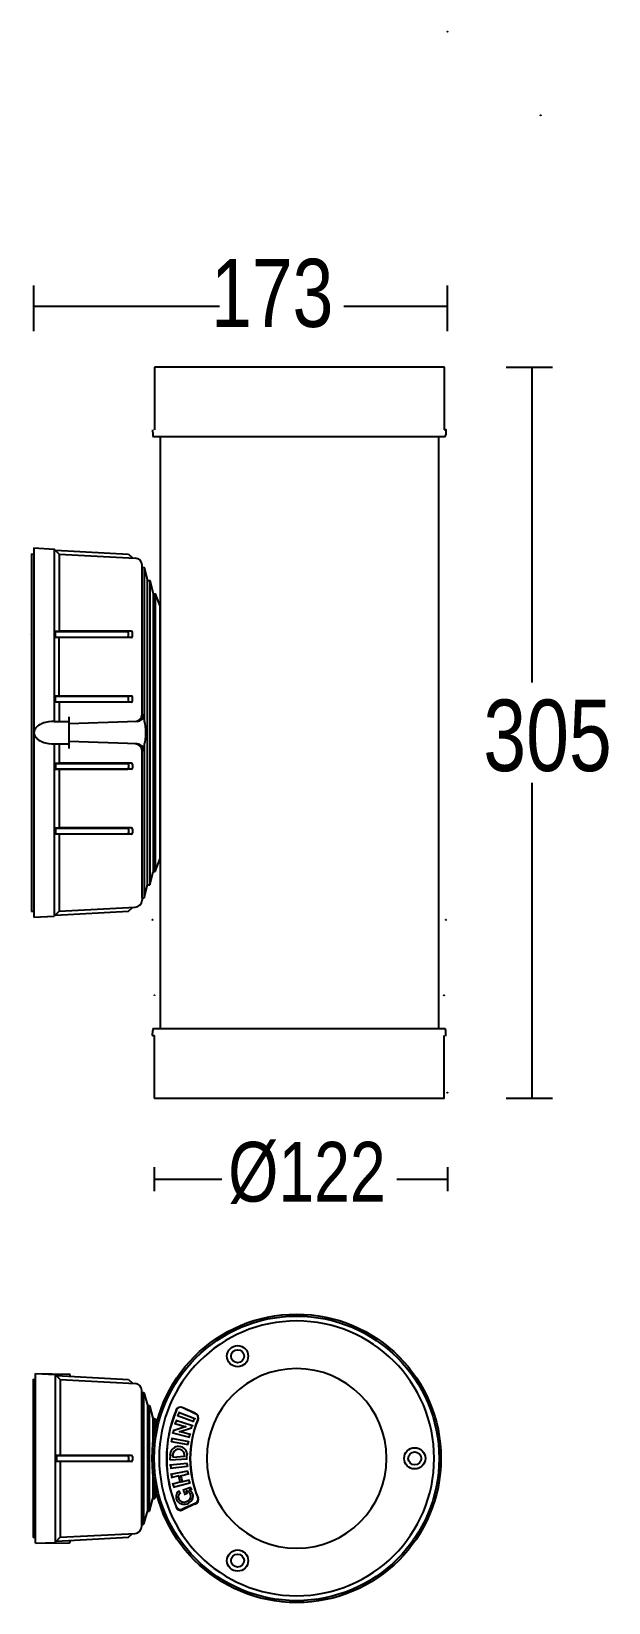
# Model space of a CAD drawing. Extents: x 0 to 106, y 0 to 288.
import ezdxf

# ---------------------------------------------------------------- set-up
doc = ezdxf.new("R2010")
doc.units = 0
doc.layers.add('LIVELLO_1', color=160, linetype='Continuous')
doc.styles.add('STD', font='txt')

# ---------------------------------------------------------------- blocks, each defined once
blk = doc.blocks.new('AI9-BLK1')
at = {"layer": 'LIVELLO_1', "color": 7}
for p, q in [((-52.09, 88.91), (-52.09, 97.21)), ((23.52, 88.91), (23.52, 97.21)), ((-52.09, 93.44), (-18.18, 93.44)), ((4.56, 93.44), (23.52, 93.44)), ((22.88, 82.31), (-30.03, 82.31)), ((-30.03, 82.31), (-30.03, 70.86)), ((22.88, 82.31), (22.88, 70.86)), ((34.25, 82.31), (42.72, 82.31)), ((38.95, 24.64), (38.95, 82.31)), ((23.07, 69.54), (-30.23, 69.54)), ((-29.02, 69.54), (-29.02, -38.65)), ((21.87, 69.54), (21.87, -38.65)), ((23.22, 70.86), (22.88, 70.86)), ((23.22, 70.86), (23.19, 69.95)), ((-52.05, 49.23), (-48.37, 49.03)), ((-52.05, 49.23), (-52.05, -18.33)), ((-48.37, 49.03), (-48.37, 17.51)), ((-47.45, 48.11), (-48.37, 49.03)), ((-52.49, 48.13), (-52.05, 48.11)), ((-52.49, 48.13), (-52.49, 33.43)), ((-48.14, 48.8), (-34.76, 48.1)), ((-47.45, 48.11), (-47.45, 34)), ((-47.45, 48.11), (-33.56, 47.38)), ((-34.76, 48.1), (-34.07, 47.41)), ((-32.31, 45.71), (-32.31, 46.07)), ((-32.31, 18.8), (-32.31, 45.71)), ((-31.93, 45.68), (-31.93, 17.54)), ((-31.29, -12.41), (-31.29, 43.3)), ((-30.9, 43.27), (-30.9, -12.41)), ((-30.27, 40.89), (-30.27, -10)), ((-29.88, 40.86), (-29.88, -9.96)), ((-29.02, -7.58), (-29.02, 38.48)), ((-47.45, 34), (-48.14, 33.96)), ((-48.14, 32.91), (-48.14, 33.96)), ((-48.14, 33.96), (-34.98, 33.96)), ((-47.45, 32.87), (-48.14, 32.91)), ((-34.29, 34), (-47.45, 34)), ((-47.45, 22.11), (-47.45, 32.91)), ((-34.29, 32.87), (-47.45, 32.87)), ((-34.76, 33.13), (-34.76, 33.74)), ((-34.07, 33.09), (-34.07, 33.78)), ((-47.45, 22.15), (-48.14, 22.11)), ((-48.14, 21.06), (-48.14, 22.11)), ((-48.14, 22.11), (-34.98, 22.11)), ((-47.45, 21.03), (-48.14, 21.06)), ((-34.29, 22.15), (-47.45, 22.15)), ((-34.29, 21.03), (-47.45, 21.03)), ((-47.45, 21.03), (-47.45, 17.5)), ((-34.76, 21.28), (-34.76, 21.89)), ((-34.07, 21.25), (-34.07, 21.94)), ((-48.37, 17.51), (-45.6, 17.46)), ((-45.6, 12.52), (-45.6, 18.37)), ((-33.2, 17.49), (-45.6, 17.06)), ((-48.37, 13.38), (-45.6, 13.43)), ((-48.37, 13.38), (-48.37, -17.91)), ((-47.45, 13.4), (-47.45, 9.83)), ((-33.2, 13.4), (-45.6, 13.83)), ((-32.31, -14.82), (-32.31, 12.1)), ((-31.93, 13.36), (-31.93, -14.79)), ((-47.45, 9.87), (-48.14, 9.83)), ((-48.14, 9.83), (-48.14, 8.78)), ((-48.14, 9.83), (-34.98, 9.83)), ((-47.45, 8.74), (-48.14, 8.78)), ((-34.29, 9.87), (-47.45, 9.87)), ((-47.45, 8.78), (-47.45, -2.02)), ((-34.29, 8.74), (-47.45, 8.74)), ((-34.76, 9.61), (-34.76, 9)), ((-34.07, 9.65), (-34.07, 8.96)), ((38.95, -51.41), (38.95, 6.25)), ((-47.45, -1.97), (-48.14, -2.02)), ((-48.14, -2.02), (-48.14, -3.07)), ((-48.14, -2.02), (-34.98, -2.02)), ((-34.29, -1.97), (-47.45, -1.97)), ((-34.76, -2.23), (-34.76, -2.85)), ((-34.07, -2.2), (-34.07, -2.88)), ((-47.45, -3.1), (-48.14, -3.07)), ((-47.45, -3.07), (-47.45, -17.21)), ((-34.29, -3.1), (-47.45, -3.1)), ((-29.88, -9.96), (-29.02, -7.58)), ((-30.9, -12.38), (-30.27, -10)), ((-30.27, -10), (-29.88, -9.96)), ((-31.93, -14.79), (-31.29, -12.41)), ((-31.29, -12.41), (-30.9, -12.38)), ((-52.49, -17.24), (-52.05, -17.21)), ((-47.45, -17.21), (-48.37, -18.14)), ((-47.45, -17.21), (-33.56, -16.48)), ((-32.31, -14.82), (-31.93, -14.79)), ((-32.31, -14.82), (-32.31, -15.17)), ((-52.05, -18.33), (-48.37, -18.14)), ((-30.38, -39.96), (-30.35, -39.05)), ((-30.38, -39.96), (-30.03, -39.96)), ((-30.23, -38.65), (23.07, -38.65)), ((-30.03, -51.41), (-30.03, -39.96)), ((22.88, -51.41), (22.88, -39.96)), ((-30.03, -51.41), (22.88, -51.41)), ((34.25, -51.41), (42.72, -51.41)), ((-30.11, -64.03), (-30.11, -68.42)), ((23.49, -64.03), (23.49, -68.42)), ((-30.11, -66.23), (-17.73, -66.23)), ((14.25, -66.23), (23.49, -66.23)), ((-52.2, -102.84), (-51.77, -102.86)), ((-52.2, -102.84), (-52.2, -131.77)), ((-51.77, -101.76), (-45.63, -101.87)), ((-51.77, -101.76), (-48.15, -101.95)), ((-51.77, -102.62), (-51.77, -101.76)), ((-51.77, -131.98), (-51.77, -102.62)), ((-48.15, -101.95), (-48.15, -132.66)), ((-47.24, -102.86), (-48.15, -101.95)), ((-47.92, -102.17), (-34.75, -102.86)), ((-47.24, -102.86), (-47.24, -116.75)), ((-47.24, -102.86), (-33.57, -103.58)), ((-45.42, -102.32), (-45.42, -102.08)), ((-34.75, -102.86), (-34.07, -103.55)), ((-32.34, -129.73), (-32.34, -104.87)), ((-32.34, -105.22), (-31.96, -105.25)), ((-31.96, -129.36), (-31.96, -105.25)), ((-31.96, -105.25), (-31.33, -107.59)), ((-31.33, -107.59), (-31.33, -127.02)), ((-31.33, -107.59), (-30.95, -107.62)), ((-30.95, -126.98), (-30.95, -107.62)), ((-25.62, -108.87), (-22.64, -110.02)), ((-22.5, -109.2), (-25, -108.01)), ((-22.58, -109.06), (-24.95, -108)), ((-30.32, -109.96), (-30.32, -114.89)), ((-29.95, -112.24), (-29.95, -110)), ((-29.95, -110), (-29.63, -110.85)), ((-26.6, -112.19), (-24.25, -111.42)), ((-26.3, -110.91), (-24.25, -111.56)), ((-26.13, -110.33), (-23.09, -111.31)), ((-25.82, -109.43), (-22.83, -110.53)), ((-25.53, -112.44), (-23.24, -111.7)), ((-27, -114.22), (-23.88, -114.76)), ((-26.91, -113.63), (-23.79, -114.22)), ((-26.73, -112.65), (-23.64, -113.42)), ((-25.53, -112.31), (-23.53, -112.88)), ((-47.24, -116.75), (-47.92, -116.78)), ((-47.92, -116.78), (-47.92, -117.82)), ((-47.92, -116.78), (-34.96, -116.78)), ((-47.24, -117.85), (-47.92, -117.82)), ((-34.28, -116.75), (-47.24, -116.75)), ((-34.75, -117), (-34.75, -117.6)), ((-34.07, -116.97), (-34.07, -117.64)), ((-27.21, -117.56), (-24.06, -117.39)), ((-26.68, -117.07), (-24.54, -116.91)), ((-34.28, -117.85), (-47.24, -117.85)), ((-47.24, -117.85), (-47.24, -131.74)), ((-30.32, -119.71), (-30.32, -124.64)), ((-27.19, -118.51), (-24.04, -118.15)), ((-27.14, -119.1), (-24, -118.7)), ((-27.05, -120.19), (-23.93, -119.6)), ((-26.96, -120.78), (-25.54, -120.43)), ((-25.28, -120.49), (-23.85, -120.14)), ((-29.95, -124.61), (-29.95, -122.37)), ((-26.75, -121.96), (-25.34, -121.57)), ((-26.63, -122.55), (-23.55, -121.75)), ((-25.07, -121.61), (-23.66, -121.22)), ((-24.82, -123.06), (-23.36, -122.57)), ((-23.71, -123.18), (-23.25, -122.96)), ((-29.95, -124.61), (-29.63, -123.75)), ((-22.5, -125.56), (-25, -126.75)), ((-22.58, -125.55), (-24.95, -126.6)), ((-24.59, -123.89), (-24.08, -123.64)), ((-31.96, -129.36), (-31.33, -127.02)), ((-31.33, -127.02), (-30.95, -126.98)), ((-52.2, -131.77), (-51.77, -131.74)), ((-51.77, -132.84), (-51.77, -131.98)), ((-47.24, -131.74), (-48.15, -132.66)), ((-47.24, -131.74), (-33.57, -131.02)), ((-32.34, -129.39), (-31.96, -129.36)), ((-51.77, -132.84), (-48.15, -132.66)), ((-51.77, -132.84), (-45.63, -132.74)), ((-45.42, -132.29), (-45.42, -132.53))]:
    blk.add_line(p, q, dxfattribs=at)
for points in [[(-32.31, 45.71), (-31.93, 45.68), (-31.29, 43.3), (-30.9, 43.27), (-30.27, 40.89), (-29.88, 40.86), (-29.02, 38.48)], [(-52.49, 33.43), (-52.49, -2.54), (-52.49, -17.24)], [(-48.26, 17.51), (-48.85, 17.5), (-49.42, 17.43), (-49.7, 17.37), (-49.97, 17.31), (-50.23, 17.23), (-50.48, 17.14), (-50.72, 17.04), (-50.94, 16.93), (-51.14, 16.81), (-51.32, 16.68), (-51.49, 16.55), (-51.64, 16.4), (-51.76, 16.25), (-51.82, 16.17), (-51.87, 16.1), (-51.91, 16.02), (-51.95, 15.94), (-51.98, 15.86), (-52.01, 15.78), (-52.03, 15.69), (-52.04, 15.61), (-52.05, 15.53), (-52.05, 15.45), (-52.05, 15.36), (-52.04, 15.28), (-52.03, 15.2), (-52.01, 15.12), (-51.98, 15.04), (-51.95, 14.96), (-51.91, 14.87), (-51.87, 14.8), (-51.82, 14.72), (-51.76, 14.64), (-51.64, 14.49), (-51.49, 14.35), (-51.32, 14.21), (-51.14, 14.08), (-50.94, 13.96), (-50.72, 13.85), (-50.48, 13.75), (-50.23, 13.66), (-49.97, 13.59), (-49.7, 13.52), (-49.42, 13.47), (-48.85, 13.4), (-48.26, 13.38)], [(-31.93, 13.36), (-31.92, 13.36), (-31.92, 13.36), (-31.91, 13.36), (-31.9, 13.36), (-31.9, 13.37), (-31.89, 13.37), (-31.88, 13.38), (-31.88, 13.38), (-31.87, 13.39), (-31.86, 13.41), (-31.85, 13.43), (-31.84, 13.45), (-31.81, 13.5), (-31.79, 13.57), (-31.74, 13.73), (-31.68, 14.19), (-31.63, 14.76), (-31.61, 15.41), (-31.62, 16.05), (-31.67, 16.64), (-31.74, 17.11), (-31.78, 17.29), (-31.8, 17.36), (-31.82, 17.42), (-31.84, 17.45), (-31.85, 17.47), (-31.86, 17.49), (-31.87, 17.5), (-31.88, 17.51), (-31.88, 17.52), (-31.89, 17.52), (-31.9, 17.53), (-31.9, 17.53), (-31.91, 17.53), (-31.92, 17.53), (-31.92, 17.54), (-31.93, 17.54)], [(-48.14, -17.91), (-34.76, -17.21), (-34.07, -16.51)], [(-30.95, -107.62), (-30.32, -109.96), (-29.95, -110)], [(-30.95, -126.98), (-30.32, -124.64), (-29.95, -124.61)], [(-47.92, -132.43), (-34.75, -131.74), (-34.07, -131.05)]]:
    blk.add_lwpolyline(points, dxfattribs=at)
for centre, radius in [((-4.06, -117.3), 26.38), ((-4.06, -117.3), 26.03), ((-14.85, -98.61), 1.94), ((-14.85, -98.61), 1.19), ((17.53, -117.3), 1.94), ((17.53, -117.3), 1.19), ((-14.85, -136), 1.94), ((-14.85, -136), 1.19)]:
    blk.add_circle(centre, radius, dxfattribs=at)
for centre, major_axis, ratio in [((23.52, 143.68), (-0.0007, -0.0376), 0.518261), ((40.53, 128.38), (-0.0007, -0.0401), 0.484907), ((22.88, 82.31), (0.0175, 0), 0.920075), ((23.22, 70.86), (0.0181, 0), 0.902503), ((23.22, 70.86), (0.0181, 0), 0.902503), ((-52.49, 33.43), (-0.0006, -0.0188), 0.967391), ((-52.49, 33.43), (-0.0006, -0.0188), 0.967391), ((-30.38, -18.8), (-0.0013, -0.051), 0.342795), ((23.22, -18.8), (-0.0021, -0.051), 0.354439), ((-30.03, -32.59), (-0.0015, -0.0458), 0.381384), ((22.88, -32.59), (-0.0015, -0.0458), 0.381384), ((-30.38, -39.96), (0.0175, 0), 0.929052), ((23.22, -39.96), (0.0181, 0), 0.902503), ((-30.03, -51.41), (0.0175, 0), 0.910264), ((22.88, -51.41), (0.0175, 0), 0.910264), ((22.88, -51.41), (0.0175, 0), 0.910264), ((23.49, -50.42), (0.0007, -0.0427), 0.455586)]:
    blk.add_ellipse(centre, major_axis=major_axis, ratio=ratio, dxfattribs=at)
for points, knots in [([(-30.38, 70.86), (-30.38, 70.86), (-30.35, 69.95), (-30.35, 69.95), (-30.34, 69.81), (-30.3, 69.66), (-30.23, 69.54)], [0, 0, 0, 0, 1, 1, 1, 2, 2, 2, 2]), ([(-48.14, 32.91), (-48.14, 32.91), (-34.98, 32.91), (-34.98, 32.91), (-34.86, 32.91), (-34.76, 33), (-34.76, 33.13)], [0, 0, 0, 0, 1, 1, 1, 2, 2, 2, 2]), ([(-48.14, 21.06), (-48.14, 21.06), (-34.98, 21.06), (-34.98, 21.06), (-34.86, 21.06), (-34.76, 21.16), (-34.76, 21.28)], [0, 0, 0, 0, 1, 1, 1, 2, 2, 2, 2]), ([(-48.14, 8.78), (-48.14, 8.78), (-34.98, 8.78), (-34.98, 8.78), (-34.86, 8.78), (-34.76, 8.88), (-34.76, 9)], [0, 0, 0, 0, 1, 1, 1, 2, 2, 2, 2]), ([(-48.14, -3.07), (-48.14, -3.07), (-34.98, -3.07), (-34.98, -3.07), (-34.86, -3.07), (-34.76, -2.97), (-34.76, -2.85)], [0, 0, 0, 0, 1, 1, 1, 2, 2, 2, 2]), ([(23.22, -39.96), (23.22, -39.96), (23.19, -39.05), (23.19, -39.05), (23.19, -38.91), (23.15, -38.77), (23.07, -38.65)], [0, 0, 0, 0, 1, 1, 1, 2, 2, 2, 2]), ([(-4.06, -142.43), (9.82, -142.43), (21.07, -131.18), (21.07, -117.3), (21.07, -103.42), (9.82, -92.17), (-4.06, -92.17)], [0, 0, 0, 0, 1, 1, 1, 2, 2, 2, 2]), ([(-4.06, -133.73), (5.02, -133.73), (12.37, -126.38), (12.37, -117.3), (12.37, -108.23), (5.02, -100.87), (-4.06, -100.87)], [0, 0, 0, 0, 1, 1, 1, 2, 2, 2, 2]), ([(-24.87, -108.04), (-25.36, -107.79), (-25.92, -108.04), (-26.14, -108.57), (-26.15, -108.59), (-26.15, -108.6), (-26.15, -108.62)], [0, 0, 0, 0, 1, 1, 1, 2, 2, 2, 2]), ([(-24.95, -108), (-25.38, -107.81), (-25.89, -108), (-26.09, -108.44), (-26.09, -108.45), (-26.1, -108.46), (-26.1, -108.47)], [0, 0, 0, 0, 1, 1, 1, 2, 2, 2, 2]), ([(-47.92, -117.82), (-47.92, -117.82), (-34.96, -117.82), (-34.96, -117.82), (-34.85, -117.82), (-34.75, -117.72), (-34.75, -117.6)], [0, 0, 0, 0, 1, 1, 1, 2, 2, 2, 2]), ([(-24.04, -116.53), (-24.18, -115.62), (-24.99, -115), (-25.86, -115.14), (-26.62, -115.26), (-27.19, -115.94), (-27.21, -116.75)], [0, 0, 0, 0, 1, 1, 1, 2, 2, 2, 2]), ([(-24.55, -117.04), (-24.4, -116.43), (-24.75, -115.8), (-25.34, -115.65), (-25.93, -115.49), (-26.53, -115.86), (-26.68, -116.46), (-26.73, -116.66), (-26.73, -116.87), (-26.67, -117.07)], [0, 0, 0, 0, 1, 1, 1, 2, 2, 2, 3, 3, 3, 3]), ([(-25.54, -123.25), (-26.18, -123.72), (-26.29, -124.58), (-25.78, -125.17), (-25.59, -125.4), (-25.33, -125.57), (-25.02, -125.64)], [0, 0, 0, 0, 1, 1, 1, 2, 2, 2, 2]), ([(-23.56, -124.78), (-23.23, -124.35), (-23.34, -123.75), (-23.79, -123.44), (-23.95, -123.33), (-24.13, -123.28), (-24.32, -123.26)], [0, 0, 0, 0, 1, 1, 1, 2, 2, 2, 2]), ([(-23.26, -125.01), (-22.76, -124.39), (-22.92, -123.54), (-23.61, -123.1), (-23.64, -123.08), (-23.67, -123.06), (-23.71, -123.05)], [0, 0, 0, 0, 1, 1, 1, 2, 2, 2, 2]), ([(-26.15, -126.15), (-25.96, -126.7), (-25.4, -126.96), (-24.9, -126.74), (-24.89, -126.74), (-24.88, -126.73), (-24.87, -126.73)], [0, 0, 0, 0, 1, 1, 1, 2, 2, 2, 2]), ([(-26.1, -126.14), (-25.92, -126.58), (-25.42, -126.79), (-24.98, -126.62), (-24.97, -126.61), (-24.96, -126.61), (-24.95, -126.6)], [0, 0, 0, 0, 1, 1, 1, 2, 2, 2, 2]), ([(-25.44, -123.69), (-25.83, -124.1), (-25.77, -124.72), (-25.32, -125.06), (-25.2, -125.15), (-25.06, -125.22), (-24.92, -125.26)], [0, 0, 0, 0, 1, 1, 1, 2, 2, 2, 2])]:
    blk.add_open_spline(points, degree=3, knots=knots, dxfattribs=at)
for points in [[(23.07, 69.54), (23.15, 69.66), (23.19, 69.81), (23.19, 69.95)], [(-32.31, 46.07), (-32.31, 46.76), (-32.86, 47.35), (-33.56, 47.38)], [(-34.76, 33.74), (-34.76, 33.86), (-34.86, 33.96), (-34.98, 33.96)], [(-34.07, 33.78), (-34.07, 33.9), (-34.17, 34), (-34.29, 34)], [(-34.29, 32.87), (-34.17, 32.87), (-34.07, 32.97), (-34.07, 33.09)], [(-34.76, 21.89), (-34.76, 22.02), (-34.86, 22.11), (-34.98, 22.11)], [(-34.07, 21.94), (-34.07, 22.06), (-34.17, 22.15), (-34.29, 22.15)], [(-34.29, 21.03), (-34.17, 21.03), (-34.07, 21.12), (-34.07, 21.25)], [(-33.58, 17.48), (-32.87, 17.5), (-32.31, 18.08), (-32.31, 18.8)], [(-33.2, 17.49), (-32.49, 17.52), (-31.93, 18.1), (-31.93, 18.81)], [(-32.31, 12.1), (-32.31, 12.81), (-32.87, 13.39), (-33.58, 13.41)], [(-31.93, 12.09), (-31.93, 12.79), (-32.49, 13.38), (-33.2, 13.4)], [(-34.76, 9.61), (-34.76, 9.73), (-34.86, 9.83), (-34.98, 9.83)], [(-34.07, 9.65), (-34.07, 9.77), (-34.17, 9.87), (-34.29, 9.87)], [(-34.29, 8.74), (-34.17, 8.74), (-34.07, 8.84), (-34.07, 8.96)], [(-34.76, -2.23), (-34.76, -2.11), (-34.86, -2.02), (-34.98, -2.02)], [(-34.07, -2.2), (-34.07, -2.07), (-34.17, -1.97), (-34.29, -1.97)], [(-34.29, -3.1), (-34.17, -3.1), (-34.07, -3), (-34.07, -2.88)], [(-33.56, -16.48), (-32.86, -16.45), (-32.31, -15.87), (-32.31, -15.17)], [(-30.23, -38.65), (-30.3, -38.77), (-30.34, -38.91), (-30.35, -39.05)], [(-4.06, -92.17), (-17.94, -92.17), (-29.19, -103.42), (-29.19, -117.3)], [(-45.42, -102.08), (-45.42, -101.97), (-45.51, -101.87), (-45.63, -101.87)], [(-4.06, -100.87), (-13.13, -100.87), (-20.49, -108.23), (-20.49, -117.3)], [(-32.34, -104.87), (-32.34, -104.18), (-32.88, -103.61), (-33.57, -103.58)], [(-26.02, -108.48), (-28.47, -114.19), (-28.47, -120.57), (-26.02, -126.28)], [(-26.1, -108.47), (-28.37, -114.14), (-28.37, -120.47), (-26.1, -126.14)], [(-25.49, -108.87), (-25.6, -109.1), (-25.72, -109.33), (-25.82, -109.56)], [(-22.07, -110.31), (-21.85, -109.83), (-22.1, -109.28), (-22.64, -109.07)], [(-22.13, -110.16), (-21.96, -109.73), (-22.16, -109.24), (-22.58, -109.06)], [(-26.47, -112.06), (-26.56, -112.3), (-26.65, -112.54), (-26.73, -112.77)], [(-26, -110.33), (-26.1, -110.57), (-26.2, -110.8), (-26.3, -111.04)], [(-22.05, -110.17), (-24.04, -114.81), (-24.04, -119.96), (-22.05, -124.59)], [(-22.13, -110.16), (-23.94, -114.75), (-23.94, -119.86), (-22.13, -124.44)], [(-23.09, -111.18), (-23.19, -111.39), (-23.29, -111.61), (-23.38, -111.83)], [(-22.64, -109.89), (-22.75, -110.1), (-22.86, -110.31), (-22.96, -110.53)], [(-26.78, -113.63), (-26.86, -113.87), (-26.94, -114.11), (-27, -114.35)], [(-23.79, -114.09), (-23.87, -114.31), (-23.94, -114.53), (-24.01, -114.76)], [(-23.53, -112.75), (-23.61, -112.97), (-23.7, -113.19), (-23.78, -113.42)], [(-34.75, -117), (-34.75, -116.88), (-34.85, -116.78), (-34.96, -116.78)], [(-34.07, -116.97), (-34.07, -116.84), (-34.16, -116.75), (-34.28, -116.75)], [(-34.28, -117.85), (-34.16, -117.85), (-34.07, -117.76), (-34.07, -117.64)], [(-29.19, -117.3), (-29.19, -131.18), (-17.94, -142.43), (-4.06, -142.43)], [(-27.07, -116.61), (-27.18, -116.93), (-27.22, -117.25), (-27.21, -117.56)], [(-24.04, -116.42), (-24.15, -116.78), (-24.2, -117.15), (-24.19, -117.52)], [(-20.49, -117.3), (-20.49, -126.38), (-13.13, -133.73), (-4.06, -133.73)], [(-27.19, -118.38), (-27.14, -118.62), (-27.08, -118.86), (-27.01, -119.1)], [(-27.05, -120.06), (-26.98, -120.3), (-26.9, -120.55), (-26.83, -120.78)], [(-25.67, -120.43), (-25.57, -120.86), (-25.46, -121.28), (-25.34, -121.7)], [(-25.28, -120.36), (-25.17, -120.78), (-25.06, -121.2), (-24.94, -121.61)], [(-24.17, -118.15), (-24.12, -118.38), (-24.06, -118.6), (-24, -118.83)], [(-24.06, -119.6), (-24, -119.83), (-23.92, -120.05), (-23.85, -120.27)], [(-26.75, -121.83), (-26.67, -122.07), (-26.58, -122.31), (-26.5, -122.55)], [(-25.61, -123.25), (-25.52, -123.44), (-25.44, -123.63), (-25.36, -123.82)], [(-24.82, -122.93), (-24.71, -123.25), (-24.59, -123.57), (-24.47, -123.89)], [(-24.32, -123.26), (-24.24, -123.43), (-24.16, -123.6), (-24.08, -123.77)], [(-23.79, -121.22), (-23.71, -121.44), (-23.63, -121.66), (-23.55, -121.88)], [(-23.49, -122.57), (-23.41, -122.74), (-23.33, -122.92), (-23.25, -123.09)], [(-25.16, -125.63), (-24.43, -125.86), (-23.65, -125.56), (-23.21, -124.88)], [(-25.05, -125.25), (-24.48, -125.43), (-23.88, -125.19), (-23.53, -124.64)], [(-22.64, -125.69), (-22.1, -125.48), (-21.85, -124.94), (-22.07, -124.46)], [(-22.58, -125.55), (-22.16, -125.36), (-21.96, -124.87), (-22.13, -124.44)], [(-33.57, -131.02), (-32.88, -130.99), (-32.34, -130.42), (-32.34, -129.73)], [(-45.63, -132.74), (-45.51, -132.73), (-45.42, -132.64), (-45.42, -132.52)]]:
    blk.add_open_spline(points, degree=3, dxfattribs=at)
at = {"layer": 'LIVELLO_1', "color": 7, "attachment_point": 1, "style": 'STD'}
for s, insert, char_height in [('\\fArial Narrow|b0|i0;\\H12.4505;\\W0.94;\\C7;173', (-19.71, 102.11), 12.4505), ('\\fArial Narrow|b0|i0;\\H13.0720;\\W0.94;\\C7;305', (30.05, 21.49), 13.072), ('\\fArial Narrow|b0|i0;\\H10.9270;\\W0.94;\\C7;Ø122', (-16.56, -59.41), 10.927)]:
    blk.add_mtext(s, dxfattribs=dict(at, insert=insert, char_height=char_height))

msp = doc.modelspace()

# ---------------------------------------------------------------- block references
at = {"layer": 'LIVELLO_1', "color": 7}
msp.add_blockref('AI9-BLK1', (52.642437, 143.809224), dxfattribs=at)

doc.saveas('drawing.dxf')
